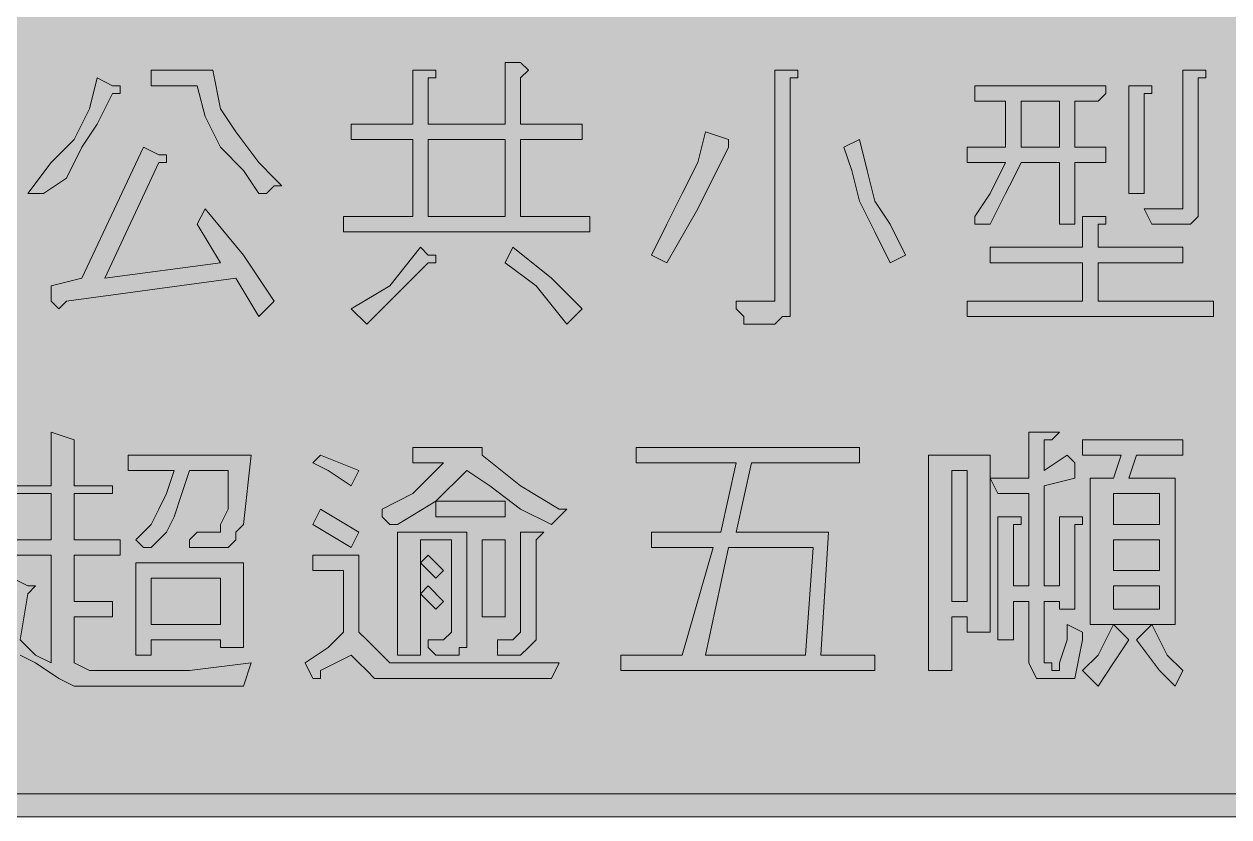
# Model space of a CAD drawing. Header units: metres. Extents: x 6 to 561, y 12 to 260.
# Drawn here: x 171.3 to 359.1, y 12.5 to 136.1 of the extents above; entities that cross this region are included whole.
import ezdxf

# ---------------------------------------------------------------- set-up
doc = ezdxf.new("R2010")
doc.units = ezdxf.units.M
doc.layers.add('FILL_BLACK_000000', color=7, linetype='Continuous', true_color=0x000000)
doc.layers.add('FILL_WHITE_FFFFFF', color=7, linetype='Continuous', true_color=0xffffff)

msp = doc.modelspace()

# ---------------------------------------------------------------- hatches: boundary and pattern name
at = {"layer": 'FILL_BLACK_000000', "true_color": 0x000000}
h = msp.add_hatch(color=7, dxfattribs=at)
h.dxf.hatch_style = 1
h.paths.add_polyline_path([(11.07, 12.48), (8.67, 14.88), (7.88, 15.38), (7.28, 15.99), (6.86, 16.67), (6.57, 17.43), (6.31, 19.1), (6.27, 20.88), (6.27, 251.28), (6.27, 253.68), (6.98, 254.58), (7.47, 255.48), (7.96, 256.38), (8.67, 257.28), (9.17, 258.07), (9.78, 258.67), (10.46, 259.09), (11.22, 259.38), (12.89, 259.64), (14.67, 259.68), (551.07, 259.68), (552.86, 259.52), (554.6, 259.04), (556.22, 258.29), (557.67, 257.28), (558.9, 256.05), (559.85, 254.62), (560.45, 253.02), (560.61, 252.17), (560.67, 251.28), (560.67, 20.88), (560.46, 19.1), (559.92, 17.43), (559.15, 15.99), (558.27, 14.88), (557.37, 14.09), (556.47, 13.49), (555.57, 13.07), (554.67, 12.78), (552.87, 12.52), (551.07, 12.48), (14.67, 12.48), (11.07, 12.48)])
h.paths.add_polyline_path([(553.85, 16.49), (554.46, 16.97), (554.97, 17.58), (555.36, 18.31), (555.65, 19.12), (555.81, 19.98), (555.87, 20.88), (555.87, 251.28), (555.85, 252.18), (555.72, 253.08), (555.36, 253.98), (554.67, 254.88), (554.27, 254.93), (553.96, 255.07), (553.47, 255.48), (552.98, 255.89), (552.67, 256.03), (552.27, 256.08), (14.67, 256.08), (13.77, 255.97), (12.91, 255.67), (12.1, 255.19), (11.37, 254.58), (10.76, 253.85), (10.28, 253.04), (9.98, 252.18), (9.87, 251.28), (9.87, 20.88), (10.06, 19.98), (10.47, 19.08), (10.88, 18.18), (11.07, 17.28), (11.97, 17.09), (12.87, 16.68), (13.77, 16.27), (14.67, 16.08), (552.27, 16.08), (553.11, 16.19), (553.85, 16.49)], flags=16)
h = msp.add_hatch(color=7, dxfattribs=at)
h.dxf.hatch_style = 1
h.paths.add_polyline_path([(259.47, 106.08), (259.47, 103.68), (221.07, 103.68), (221.07, 106.08), (231.87, 106.08), (231.87, 118.08), (222.27, 118.08), (222.27, 120.48), (231.87, 120.48), (231.87, 128.88), (234.27, 128.88), (235.47, 128.88), (235.47, 127.68), (234.27, 127.68), (234.27, 120.48), (246.27, 120.48), (246.27, 130.08), (248.67, 130.08), (249.87, 128.88), (248.67, 127.68), (248.67, 120.48), (258.27, 120.48), (258.27, 118.08), (248.67, 118.08), (248.67, 106.08), (259.47, 106.08)])
h.paths.add_polyline_path([(234.27, 118.08), (234.27, 106.08), (246.27, 106.08), (246.27, 118.08), (234.27, 118.08)], flags=16)
h = msp.add_hatch(color=7, dxfattribs=at)
h.dxf.hatch_style = 1
h.paths.add_polyline_path([(191.07, 128.88), (200.67, 128.88), (201.87, 122.88), (204.27, 119.28), (207.87, 114.48), (210.27, 112.08), (211.47, 110.88), (210.27, 110.88), (209.07, 109.68), (207.87, 109.68), (205.47, 113.28), (201.87, 116.88), (199.47, 121.68), (198.27, 126.48), (191.07, 126.48), (191.07, 128.88)])
h = msp.add_hatch(color=7, dxfattribs=at)
h.dxf.hatch_style = 1
h.paths.add_polyline_path([(282.27, 92.88), (287.07, 92.88), (288.27, 92.88), (288.27, 94.08), (288.27, 128.88), (290.67, 128.88), (291.87, 128.88), (291.87, 127.68), (290.67, 127.68), (290.67, 92.88), (290.67, 91.68), (290.67, 90.48), (289.47, 90.48), (288.27, 89.28), (284.67, 89.28), (283.47, 89.28), (283.47, 90.48), (282.27, 91.68), (282.27, 92.88)])
h = msp.add_hatch(color=7, dxfattribs=at)
h.dxf.hatch_style = 1
h.paths.add_polyline_path([(354.27, 128.88), (355.47, 128.88), (355.47, 127.68), (354.27, 127.68), (354.27, 108.48), (354.27, 107.28), (354.27, 106.08), (353.07, 104.88), (351.87, 104.88), (347.07, 104.88), (345.87, 107.28), (347.07, 107.28), (348.27, 107.28), (349.47, 107.28), (350.67, 107.28), (351.87, 107.28), (351.87, 108.48), (351.87, 128.88), (354.27, 128.88)])
h = msp.add_hatch(color=7, dxfattribs=at)
h.dxf.hatch_style = 1
h.paths.add_polyline_path([(186.27, 126.48), (186.27, 125.28), (185.07, 125.28), (182.67, 120.48), (180.27, 116.88), (177.87, 112.08), (174.27, 109.68), (171.87, 109.68), (175.47, 114.48), (179.07, 118.08), (181.47, 122.88), (182.67, 127.68), (185.07, 126.48), (186.27, 126.48)])
h = msp.add_hatch(color=7, dxfattribs=at)
h.dxf.hatch_style = 1
h.paths.add_polyline_path([(339.87, 116.88), (339.87, 114.48), (335.07, 114.48), (335.07, 106.08), (335.07, 104.88), (332.67, 104.88), (332.67, 106.08), (332.67, 114.48), (331.47, 114.48), (326.67, 114.48), (325.47, 112.08), (324.27, 109.68), (323.07, 107.28), (321.87, 104.88), (320.67, 104.88), (319.47, 104.88), (319.47, 106.08), (321.87, 109.68), (324.27, 114.48), (318.27, 114.48), (318.27, 116.88), (323.07, 116.88), (324.27, 116.88), (324.27, 124.08), (323.07, 124.08), (319.47, 124.08), (319.47, 125.28), (319.47, 126.48), (338.67, 126.48), (339.87, 126.48), (339.87, 125.28), (338.67, 124.08), (335.07, 124.08), (335.07, 116.88), (339.87, 116.88)])
h.paths.add_polyline_path([(331.47, 124.08), (326.67, 124.08), (326.67, 116.88), (331.47, 116.88), (332.67, 116.88), (332.67, 124.08), (331.47, 124.08)], flags=16)
h = msp.add_hatch(color=7, dxfattribs=at)
h.dxf.hatch_style = 1
h.paths.add_polyline_path([(345.87, 109.68), (343.47, 109.68), (343.47, 110.88), (343.47, 125.28), (343.47, 126.48), (345.87, 126.48), (347.07, 126.48), (347.07, 125.28), (345.87, 125.28), (345.87, 110.88), (345.87, 109.68)])
h = msp.add_hatch(color=7, dxfattribs=at)
h.dxf.hatch_style = 1
h.paths.add_polyline_path([(271.47, 98.88), (269.07, 100.08), (271.47, 104.88), (273.87, 109.68), (276.27, 114.48), (277.47, 119.28), (281.07, 118.08), (281.07, 116.88), (276.27, 107.28), (271.47, 98.88)])
h = msp.add_hatch(color=7, dxfattribs=at)
h.dxf.hatch_style = 1
h.paths.add_polyline_path([(193.47, 115.68), (193.47, 114.48), (192.27, 114.48), (183.87, 96.48), (201.87, 98.88), (198.27, 104.88), (199.47, 107.28), (205.47, 100.08), (210.27, 92.88), (207.87, 90.48), (204.27, 96.48), (177.87, 92.88), (176.67, 91.68), (175.47, 92.88), (175.47, 95.28), (180.27, 96.48), (189.87, 116.88), (192.27, 115.68), (193.47, 115.68)])
h = msp.add_hatch(color=7, dxfattribs=at)
h.dxf.hatch_style = 1
h.paths.add_polyline_path([(303.87, 103.68), (301.47, 108.48), (300.27, 113.28), (299.07, 116.88), (301.47, 118.08), (302.67, 113.28), (303.87, 108.48), (306.27, 104.88), (308.67, 100.08), (306.27, 98.88), (303.87, 103.68)])
h = msp.add_hatch(color=7, dxfattribs=at)
h.dxf.hatch_style = 1
h.paths.add_polyline_path([(338.67, 98.88), (338.67, 92.88), (355.47, 92.88), (356.67, 92.88), (356.67, 90.48), (355.47, 90.48), (318.27, 90.48), (318.27, 92.88), (335.07, 92.88), (336.27, 92.88), (336.27, 98.88), (335.07, 98.88), (323.07, 98.88), (321.87, 98.88), (321.87, 101.28), (323.07, 101.28), (335.07, 101.28), (336.27, 101.28), (336.27, 106.08), (338.67, 106.08), (339.87, 106.08), (339.87, 104.88), (338.67, 104.88), (338.67, 101.28), (351.87, 101.28), (351.87, 98.88), (338.67, 98.88)])
h = msp.add_hatch(color=7, dxfattribs=at)
h.dxf.hatch_style = 1
h.paths.add_polyline_path([(235.47, 100.08), (235.47, 98.88), (234.27, 98.88), (229.47, 94.08), (224.67, 89.28), (222.27, 91.68), (228.27, 95.28), (233.07, 101.28), (234.27, 100.08), (235.47, 100.08)])
h = msp.add_hatch(color=7, dxfattribs=at)
h.dxf.hatch_style = 1
h.paths.add_polyline_path([(253.47, 96.48), (258.27, 91.68), (255.87, 89.28), (251.07, 95.28), (246.27, 98.88), (247.47, 101.28), (253.47, 96.48)])
h = msp.add_hatch(color=7, dxfattribs=at)
h.dxf.hatch_style = 1
h.paths.add_polyline_path([(175.47, 62.88), (168.27, 62.88), (168.27, 64.08), (175.47, 64.08), (175.47, 72.48), (179.07, 71.28), (179.07, 70.08), (179.07, 64.08), (185.07, 64.08), (185.07, 62.88), (179.07, 62.88), (179.07, 55.68), (186.27, 55.68), (186.27, 53.28), (179.07, 53.28), (179.07, 46.08), (185.07, 46.08), (185.07, 43.68), (179.07, 43.68), (179.07, 36.48), (181.47, 35.28), (188.67, 35.28), (197.07, 35.28), (206.67, 36.48), (205.47, 32.88), (194.67, 32.88), (182.67, 32.88), (179.07, 32.88), (176.67, 34.08), (173.07, 36.48), (170.67, 37.68), (169.47, 34.08), (169.47, 31.68), (168.27, 31.68), (165.87, 32.88), (167.07, 34.08), (168.27, 37.68), (168.27, 41.28), (169.47, 49.68), (171.87, 48.48), (173.07, 48.48), (171.87, 47.28), (170.67, 40.08), (173.07, 37.68), (175.47, 36.48), (175.47, 53.28), (167.07, 53.28), (167.07, 55.68), (175.47, 55.68), (175.47, 62.88)])
h = msp.add_hatch(color=7, dxfattribs=at)
h.dxf.hatch_style = 1
h.paths.add_polyline_path([(325.47, 65.28), (327.87, 65.28), (327.87, 72.48), (330.27, 72.48), (331.47, 72.48), (332.67, 72.48), (331.47, 71.28), (330.27, 71.28), (330.27, 66.48), (333.87, 68.88), (335.07, 67.68), (335.07, 66.48), (335.07, 65.28), (330.27, 64.08), (330.27, 48.48), (332.67, 48.48), (332.67, 59.28), (335.07, 59.28), (336.27, 59.28), (336.27, 58.08), (335.07, 58.08), (335.07, 44.88), (332.67, 44.88), (332.67, 46.08), (330.27, 46.08), (330.27, 36.48), (331.47, 36.48), (331.47, 35.28), (332.67, 35.28), (332.67, 36.48), (333.87, 40.08), (333.87, 41.28), (333.87, 42.48), (336.27, 41.28), (336.27, 40.08), (335.07, 34.08), (333.87, 34.08), (330.27, 34.08), (329.07, 34.08), (327.87, 36.48), (327.87, 46.08), (325.47, 46.08), (325.47, 40.08), (323.07, 40.08), (323.07, 59.28), (325.47, 59.28), (326.67, 59.28), (326.67, 58.08), (325.47, 58.08), (325.47, 48.48), (327.87, 48.48), (327.87, 62.88), (323.07, 62.88), (321.87, 65.28), (325.47, 65.28)])
h = msp.add_hatch(color=7, dxfattribs=at)
h.dxf.hatch_style = 1
h.paths.add_polyline_path([(242.67, 68.88), (248.67, 64.08), (254.67, 60.48), (255.87, 60.48), (254.67, 59.28), (253.47, 58.08), (248.67, 60.48), (243.87, 64.08), (240.27, 66.48), (235.47, 61.68), (229.47, 58.08), (228.27, 58.08), (227.07, 59.28), (227.07, 60.48), (231.87, 62.88), (236.67, 67.68), (231.87, 67.68), (231.87, 70.08), (242.67, 70.08), (242.67, 68.88)])
h = msp.add_hatch(color=7, dxfattribs=at)
h.dxf.hatch_style = 1
h.paths.add_polyline_path([(282.27, 56.88), (296.67, 56.88), (295.47, 37.68), (303.87, 37.68), (303.87, 35.28), (264.27, 35.28), (264.27, 37.68), (273.87, 37.68), (278.67, 54.48), (269.07, 54.48), (269.07, 56.88), (279.87, 56.88), (282.27, 67.68), (266.67, 67.68), (266.67, 70.08), (301.47, 70.08), (301.47, 67.68), (284.67, 67.68), (282.27, 56.88)])
h.paths.add_polyline_path([(294.27, 54.48), (281.07, 54.48), (277.47, 37.68), (293.07, 37.68), (294.27, 54.48)], flags=16)
h = msp.add_hatch(color=7, dxfattribs=at)
h.dxf.hatch_style = 1
h.paths.add_polyline_path([(341.07, 65.28), (342.27, 68.88), (336.27, 68.88), (336.27, 71.28), (351.87, 71.28), (351.87, 68.88), (344.67, 68.88), (343.47, 65.28), (350.67, 65.28), (350.67, 42.48), (337.47, 42.48), (337.47, 65.28), (341.07, 65.28)])
h.paths.add_polyline_path([(341.07, 48.48), (341.07, 44.88), (348.27, 44.88), (348.27, 48.48), (341.07, 48.48)], flags=16)
h.paths.add_polyline_path([(341.07, 55.68), (341.07, 50.88), (348.27, 50.88), (348.27, 55.68), (341.07, 55.68)], flags=16)
h.paths.add_polyline_path([(348.27, 62.88), (341.07, 62.88), (341.07, 58.08), (348.27, 58.08), (348.27, 62.88)], flags=16)
h = msp.add_hatch(color=7, dxfattribs=at)
h.dxf.hatch_style = 1
h.paths.add_polyline_path([(197.07, 66.48), (195.87, 62.88), (194.67, 59.28), (193.47, 56.88), (191.07, 54.48), (189.87, 54.48), (188.67, 55.68), (191.07, 58.08), (192.27, 60.48), (193.47, 62.88), (194.67, 66.48), (187.47, 66.48), (187.47, 68.88), (206.67, 68.88), (205.47, 58.08), (204.27, 56.88), (204.27, 55.68), (203.07, 54.48), (200.67, 54.48), (197.07, 54.48), (197.07, 55.68), (198.27, 56.88), (200.67, 56.88), (201.87, 56.88), (201.87, 58.08), (203.07, 60.48), (203.07, 66.48), (197.07, 66.48)])
h = msp.add_hatch(color=7, dxfattribs=at)
h.dxf.hatch_style = 1
h.paths.add_polyline_path([(218.67, 66.48), (216.27, 67.68), (217.47, 68.88), (223.47, 66.48), (222.27, 64.08), (218.67, 66.48)])
h = msp.add_hatch(color=7, dxfattribs=at)
h.dxf.hatch_style = 1
h.paths.add_polyline_path([(321.87, 41.28), (318.27, 41.28), (318.27, 43.68), (315.87, 43.68), (315.87, 35.28), (312.27, 35.28), (312.27, 68.88), (321.87, 68.88), (321.87, 41.28)])
h.paths.add_polyline_path([(315.87, 66.48), (315.87, 46.08), (318.27, 46.08), (318.27, 66.48), (315.87, 66.48)], flags=16)
h = msp.add_hatch(color=7, dxfattribs=at)
h.dxf.hatch_style = 1
h.paths.add_polyline_path([(216.27, 58.08), (217.47, 60.48), (223.47, 56.88), (222.27, 54.48), (216.27, 58.08)])
h = msp.add_hatch(color=7, dxfattribs=at)
h.dxf.hatch_style = 1
h.paths.add_polyline_path([(235.47, 61.68), (246.27, 61.68), (246.27, 59.28), (235.47, 59.28), (235.47, 61.68)])
h = msp.add_hatch(color=7, dxfattribs=at)
h.dxf.hatch_style = 1
h.paths.add_polyline_path([(229.47, 37.68), (229.47, 56.88), (240.27, 56.88), (240.27, 40.08), (240.27, 38.88), (239.07, 38.88), (239.07, 37.68), (237.87, 37.68), (235.47, 37.68), (234.27, 38.88), (234.27, 40.08), (235.47, 40.08), (236.67, 40.08), (237.87, 41.28), (237.87, 42.48), (237.87, 55.68), (233.07, 55.68), (233.07, 37.68), (229.47, 37.68)])
h = msp.add_hatch(color=7, dxfattribs=at)
h.dxf.hatch_style = 1
h.paths.add_polyline_path([(251.07, 40.08), (249.87, 38.88), (248.67, 37.68), (246.27, 37.68), (245.07, 37.68), (245.07, 38.88), (245.07, 40.08), (247.47, 40.08), (248.67, 41.28), (248.67, 42.48), (248.67, 56.88), (252.27, 56.88), (251.07, 55.68), (251.07, 41.28), (251.07, 40.08)])
h = msp.add_hatch(color=7, dxfattribs=at)
h.dxf.hatch_style = 1
h.paths.add_polyline_path([(242.67, 43.68), (242.67, 55.68), (246.27, 55.68), (246.27, 54.48), (246.27, 43.68), (242.67, 43.68)])
h = msp.add_hatch(color=7, dxfattribs=at)
h.dxf.hatch_style = 1
h.paths.add_polyline_path([(223.47, 53.28), (223.47, 41.28), (224.67, 40.08), (225.87, 38.88), (227.07, 37.68), (228.27, 36.48), (241.47, 36.48), (253.47, 36.48), (254.67, 36.48), (253.47, 34.08), (236.67, 34.08), (227.07, 34.08), (225.87, 34.08), (224.67, 35.28), (223.47, 36.48), (222.27, 37.68), (217.47, 35.28), (217.47, 34.08), (216.27, 34.08), (215.07, 36.48), (218.67, 38.88), (221.07, 41.28), (221.07, 50.88), (216.27, 50.88), (216.27, 53.28), (223.47, 53.28)])
h = msp.add_hatch(color=7, dxfattribs=at)
h.dxf.hatch_style = 1
h.paths.add_polyline_path([(236.67, 50.88), (235.47, 49.68), (233.07, 52.08), (234.27, 53.28), (236.67, 50.88)])
h = msp.add_hatch(color=7, dxfattribs=at)
h.dxf.hatch_style = 1
h.paths.add_polyline_path([(201.87, 40.08), (191.07, 40.08), (191.07, 37.68), (188.67, 37.68), (188.67, 40.08), (188.67, 52.08), (205.47, 52.08), (205.47, 38.88), (201.87, 38.88), (201.87, 40.08)])
h.paths.add_polyline_path([(191.07, 42.48), (201.87, 42.48), (201.87, 49.68), (191.07, 49.68), (191.07, 42.48)], flags=16)
h = msp.add_hatch(color=7, dxfattribs=at)
h.dxf.hatch_style = 1
h.paths.add_polyline_path([(236.67, 46.08), (235.47, 44.88), (233.07, 47.28), (234.27, 48.48), (236.67, 46.08)])
h = msp.add_hatch(color=7, dxfattribs=at)
h.dxf.hatch_style = 1
h.paths.add_polyline_path([(341.07, 36.48), (338.67, 32.88), (336.27, 35.28), (338.67, 37.68), (341.07, 42.48), (343.47, 40.08), (341.07, 36.48)])
h = msp.add_hatch(color=7, dxfattribs=at)
h.dxf.hatch_style = 1
h.paths.add_polyline_path([(349.47, 37.68), (351.87, 35.28), (350.67, 32.88), (348.27, 35.28), (344.67, 40.08), (347.07, 42.48), (349.47, 37.68)])
at = {"layer": 'FILL_WHITE_FFFFFF', "true_color": 0xffffff}
h = msp.add_hatch(color=7, dxfattribs=at)
h.dxf.hatch_style = 1
h.paths.add_polyline_path([(553.11, 255.97), (553.85, 255.67), (554.46, 255.19), (554.97, 254.58), (555.36, 253.85), (555.65, 253.04), (555.81, 252.18), (555.87, 251.28), (555.87, 20.88), (555.81, 19.98), (555.65, 19.12), (555.36, 18.31), (554.97, 17.58), (554.46, 16.97), (553.85, 16.49), (553.11, 16.19), (552.27, 16.08), (14.67, 16.08), (13.77, 16.27), (12.87, 16.68), (11.97, 17.09), (11.07, 17.28), (11.05, 17.99), (10.92, 18.48), (10.56, 18.97), (9.87, 19.68), (9.87, 20.88), (9.87, 251.28), (10.06, 252.18), (10.47, 253.08), (10.88, 253.98), (11.07, 254.88), (11.97, 255.07), (12.87, 255.48), (13.77, 255.89), (14.67, 256.08), (552.27, 256.08), (553.11, 255.97)])

# ---------------------------------------------------------------- linework, layer by layer
at = {"layer": 'FILL_BLACK_000000', "lineweight": 0, "true_color": 0x000000}
for points in [[(551.07, 12.48), (14.67, 12.48), (11.07, 12.48), (8.67, 14.88), (7.88, 15.38), (7.28, 15.99), (6.86, 16.67), (6.57, 17.43), (6.31, 19.1), (6.27, 20.88), (6.27, 251.28), (6.27, 253.68), (6.98, 254.58), (7.47, 255.48), (7.96, 256.38), (8.67, 257.28), (9.17, 258.07), (9.78, 258.67), (10.46, 259.09), (11.22, 259.38), (12.89, 259.64), (14.67, 259.68), (551.07, 259.68)], [(552.27, 256.08), (14.67, 256.08), (13.77, 255.97), (12.91, 255.67), (12.1, 255.19), (11.37, 254.58), (10.76, 253.85), (10.28, 253.04), (9.98, 252.18), (9.87, 251.28), (9.87, 20.88), (10.06, 19.98), (10.47, 19.08), (10.88, 18.18), (11.07, 17.28), (11.97, 17.09), (12.87, 16.68), (13.77, 16.27), (14.67, 16.08), (552.27, 16.08)], [(168.27, 64.08), (175.47, 64.08), (175.47, 72.48), (179.07, 71.28), (179.07, 70.08), (179.07, 64.08), (185.07, 64.08), (185.07, 62.88), (179.07, 62.88), (179.07, 55.68), (186.27, 55.68), (186.27, 53.28), (179.07, 53.28), (179.07, 46.08), (185.07, 46.08), (185.07, 43.68), (179.07, 43.68), (179.07, 36.48), (181.47, 35.28), (188.67, 35.28), (197.07, 35.28), (206.67, 36.48), (205.47, 32.88), (194.67, 32.88), (182.67, 32.88), (179.07, 32.88), (176.67, 34.08), (173.07, 36.48), (170.67, 37.68)], [(167.07, 55.68), (175.47, 55.68), (175.47, 62.88), (168.27, 62.88)], [(169.47, 49.68), (171.87, 48.48), (173.07, 48.48), (171.87, 47.28), (170.67, 40.08), (173.07, 37.68), (175.47, 36.48), (175.47, 53.28), (167.07, 53.28)]]:
    msp.add_lwpolyline(points, dxfattribs=at)
for points in [[(259.47, 106.08), (259.47, 103.68), (221.07, 103.68), (221.07, 106.08), (231.87, 106.08), (231.87, 118.08), (222.27, 118.08), (222.27, 120.48), (231.87, 120.48), (231.87, 128.88), (234.27, 128.88), (235.47, 128.88), (235.47, 127.68), (234.27, 127.68), (234.27, 120.48), (246.27, 120.48), (246.27, 130.08), (248.67, 130.08), (249.87, 128.88), (248.67, 127.68), (248.67, 120.48), (258.27, 120.48), (258.27, 118.08), (248.67, 118.08), (248.67, 106.08)], [(191.07, 128.88), (200.67, 128.88), (201.87, 122.88), (204.27, 119.28), (207.87, 114.48), (210.27, 112.08), (211.47, 110.88), (210.27, 110.88), (209.07, 109.68), (207.87, 109.68), (205.47, 113.28), (201.87, 116.88), (199.47, 121.68), (198.27, 126.48), (191.07, 126.48)], [(282.27, 92.88), (287.07, 92.88), (288.27, 92.88), (288.27, 94.08), (288.27, 128.88), (290.67, 128.88), (291.87, 128.88), (291.87, 127.68), (290.67, 127.68), (290.67, 92.88), (290.67, 91.68), (290.67, 90.48), (289.47, 90.48), (288.27, 89.28), (284.67, 89.28), (283.47, 89.28), (283.47, 90.48), (282.27, 91.68)], [(354.27, 128.88), (355.47, 128.88), (355.47, 127.68), (354.27, 127.68), (354.27, 108.48), (354.27, 107.28), (354.27, 106.08), (353.07, 104.88), (351.87, 104.88), (347.07, 104.88), (345.87, 107.28), (347.07, 107.28), (348.27, 107.28), (349.47, 107.28), (350.67, 107.28), (351.87, 107.28), (351.87, 108.48), (351.87, 128.88)], [(186.27, 126.48), (186.27, 125.28), (185.07, 125.28), (182.67, 120.48), (180.27, 116.88), (177.87, 112.08), (174.27, 109.68), (171.87, 109.68), (175.47, 114.48), (179.07, 118.08), (181.47, 122.88), (182.67, 127.68), (185.07, 126.48)], [(339.87, 116.88), (339.87, 114.48), (335.07, 114.48), (335.07, 106.08), (335.07, 104.88), (332.67, 104.88), (332.67, 106.08), (332.67, 114.48), (331.47, 114.48), (326.67, 114.48), (325.47, 112.08), (324.27, 109.68), (323.07, 107.28), (321.87, 104.88), (320.67, 104.88), (319.47, 104.88), (319.47, 106.08), (321.87, 109.68), (324.27, 114.48), (318.27, 114.48), (318.27, 116.88), (323.07, 116.88), (324.27, 116.88), (324.27, 124.08), (323.07, 124.08), (319.47, 124.08), (319.47, 125.28), (319.47, 126.48), (338.67, 126.48), (339.87, 126.48), (339.87, 125.28), (338.67, 124.08), (335.07, 124.08), (335.07, 116.88)], [(345.87, 109.68), (343.47, 109.68), (343.47, 110.88), (343.47, 125.28), (343.47, 126.48), (345.87, 126.48), (347.07, 126.48), (347.07, 125.28), (345.87, 125.28), (345.87, 110.88)], [(331.47, 124.08), (326.67, 124.08), (326.67, 116.88), (331.47, 116.88), (332.67, 116.88), (332.67, 124.08)], [(271.47, 98.88), (269.07, 100.08), (271.47, 104.88), (273.87, 109.68), (276.27, 114.48), (277.47, 119.28), (281.07, 118.08), (281.07, 116.88), (276.27, 107.28)], [(193.47, 115.68), (193.47, 114.48), (192.27, 114.48), (183.87, 96.48), (201.87, 98.88), (198.27, 104.88), (199.47, 107.28), (205.47, 100.08), (210.27, 92.88), (207.87, 90.48), (204.27, 96.48), (177.87, 92.88), (176.67, 91.68), (175.47, 92.88), (175.47, 95.28), (180.27, 96.48), (189.87, 116.88), (192.27, 115.68)], [(234.27, 118.08), (234.27, 106.08), (246.27, 106.08), (246.27, 118.08)], [(303.87, 103.68), (301.47, 108.48), (300.27, 113.28), (299.07, 116.88), (301.47, 118.08), (302.67, 113.28), (303.87, 108.48), (306.27, 104.88), (308.67, 100.08), (306.27, 98.88)], [(338.67, 98.88), (338.67, 92.88), (355.47, 92.88), (356.67, 92.88), (356.67, 90.48), (355.47, 90.48), (318.27, 90.48), (318.27, 92.88), (335.07, 92.88), (336.27, 92.88), (336.27, 98.88), (335.07, 98.88), (323.07, 98.88), (321.87, 98.88), (321.87, 101.28), (323.07, 101.28), (335.07, 101.28), (336.27, 101.28), (336.27, 106.08), (338.67, 106.08), (339.87, 106.08), (339.87, 104.88), (338.67, 104.88), (338.67, 101.28), (351.87, 101.28), (351.87, 98.88)], [(235.47, 100.08), (235.47, 98.88), (234.27, 98.88), (229.47, 94.08), (224.67, 89.28), (222.27, 91.68), (228.27, 95.28), (233.07, 101.28), (234.27, 100.08)], [(253.47, 96.48), (258.27, 91.68), (255.87, 89.28), (251.07, 95.28), (246.27, 98.88), (247.47, 101.28)], [(325.47, 65.28), (327.87, 65.28), (327.87, 72.48), (330.27, 72.48), (331.47, 72.48), (332.67, 72.48), (331.47, 71.28), (330.27, 71.28), (330.27, 66.48), (333.87, 68.88), (335.07, 67.68), (335.07, 66.48), (335.07, 65.28), (330.27, 64.08), (330.27, 48.48), (332.67, 48.48), (332.67, 59.28), (335.07, 59.28), (336.27, 59.28), (336.27, 58.08), (335.07, 58.08), (335.07, 44.88), (332.67, 44.88), (332.67, 46.08), (330.27, 46.08), (330.27, 36.48), (331.47, 36.48), (331.47, 35.28), (332.67, 35.28), (332.67, 36.48), (333.87, 40.08), (333.87, 41.28), (333.87, 42.48), (336.27, 41.28), (336.27, 40.08), (335.07, 34.08), (333.87, 34.08), (330.27, 34.08), (329.07, 34.08), (327.87, 36.48), (327.87, 46.08), (325.47, 46.08), (325.47, 40.08), (323.07, 40.08), (323.07, 59.28), (325.47, 59.28), (326.67, 59.28), (326.67, 58.08), (325.47, 58.08), (325.47, 48.48), (327.87, 48.48), (327.87, 62.88), (323.07, 62.88), (321.87, 65.28)], [(242.67, 68.88), (248.67, 64.08), (254.67, 60.48), (255.87, 60.48), (254.67, 59.28), (253.47, 58.08), (248.67, 60.48), (243.87, 64.08), (240.27, 66.48), (235.47, 61.68), (229.47, 58.08), (228.27, 58.08), (227.07, 59.28), (227.07, 60.48), (231.87, 62.88), (236.67, 67.68), (231.87, 67.68), (231.87, 70.08), (242.67, 70.08)], [(282.27, 56.88), (296.67, 56.88), (295.47, 37.68), (303.87, 37.68), (303.87, 35.28), (264.27, 35.28), (264.27, 37.68), (273.87, 37.68), (278.67, 54.48), (269.07, 54.48), (269.07, 56.88), (279.87, 56.88), (282.27, 67.68), (266.67, 67.68), (266.67, 70.08), (301.47, 70.08), (301.47, 67.68), (284.67, 67.68)], [(341.07, 65.28), (342.27, 68.88), (336.27, 68.88), (336.27, 71.28), (351.87, 71.28), (351.87, 68.88), (344.67, 68.88), (343.47, 65.28), (350.67, 65.28), (350.67, 42.48), (337.47, 42.48), (337.47, 65.28)], [(197.07, 66.48), (195.87, 62.88), (194.67, 59.28), (193.47, 56.88), (191.07, 54.48), (189.87, 54.48), (188.67, 55.68), (191.07, 58.08), (192.27, 60.48), (193.47, 62.88), (194.67, 66.48), (187.47, 66.48), (187.47, 68.88), (206.67, 68.88), (205.47, 58.08), (204.27, 56.88), (204.27, 55.68), (203.07, 54.48), (200.67, 54.48), (197.07, 54.48), (197.07, 55.68), (198.27, 56.88), (200.67, 56.88), (201.87, 56.88), (201.87, 58.08), (203.07, 60.48), (203.07, 66.48)], [(218.67, 66.48), (216.27, 67.68), (217.47, 68.88), (223.47, 66.48), (222.27, 64.08)], [(321.87, 41.28), (318.27, 41.28), (318.27, 43.68), (315.87, 43.68), (315.87, 35.28), (312.27, 35.28), (312.27, 68.88), (321.87, 68.88)], [(315.87, 66.48), (315.87, 46.08), (318.27, 46.08), (318.27, 66.48)], [(348.27, 62.88), (341.07, 62.88), (341.07, 58.08), (348.27, 58.08)], [(216.27, 58.08), (217.47, 60.48), (223.47, 56.88), (222.27, 54.48)], [(235.47, 61.68), (246.27, 61.68), (246.27, 59.28), (235.47, 59.28)], [(229.47, 37.68), (229.47, 56.88), (240.27, 56.88), (240.27, 40.08), (240.27, 38.88), (239.07, 38.88), (239.07, 37.68), (237.87, 37.68), (235.47, 37.68), (234.27, 38.88), (234.27, 40.08), (235.47, 40.08), (236.67, 40.08), (237.87, 41.28), (237.87, 42.48), (237.87, 55.68), (233.07, 55.68), (233.07, 37.68)], [(251.07, 40.08), (249.87, 38.88), (248.67, 37.68), (246.27, 37.68), (245.07, 37.68), (245.07, 38.88), (245.07, 40.08), (247.47, 40.08), (248.67, 41.28), (248.67, 42.48), (248.67, 56.88), (252.27, 56.88), (251.07, 55.68), (251.07, 41.28)], [(242.67, 43.68), (242.67, 55.68), (246.27, 55.68), (246.27, 54.48), (246.27, 43.68)], [(294.27, 54.48), (281.07, 54.48), (277.47, 37.68), (293.07, 37.68)], [(341.07, 55.68), (341.07, 50.88), (348.27, 50.88), (348.27, 55.68)], [(223.47, 53.28), (223.47, 41.28), (224.67, 40.08), (225.87, 38.88), (227.07, 37.68), (228.27, 36.48), (241.47, 36.48), (253.47, 36.48), (254.67, 36.48), (253.47, 34.08), (236.67, 34.08), (227.07, 34.08), (225.87, 34.08), (224.67, 35.28), (223.47, 36.48), (222.27, 37.68), (217.47, 35.28), (217.47, 34.08), (216.27, 34.08), (215.07, 36.48), (218.67, 38.88), (221.07, 41.28), (221.07, 50.88), (216.27, 50.88), (216.27, 53.28)], [(236.67, 50.88), (235.47, 49.68), (233.07, 52.08), (234.27, 53.28)], [(201.87, 40.08), (191.07, 40.08), (191.07, 37.68), (188.67, 37.68), (188.67, 40.08), (188.67, 52.08), (205.47, 52.08), (205.47, 38.88), (201.87, 38.88)], [(191.07, 42.48), (201.87, 42.48), (201.87, 49.68), (191.07, 49.68)], [(236.67, 46.08), (235.47, 44.88), (233.07, 47.28), (234.27, 48.48)], [(341.07, 48.48), (341.07, 44.88), (348.27, 44.88), (348.27, 48.48)], [(341.07, 36.48), (338.67, 32.88), (336.27, 35.28), (338.67, 37.68), (341.07, 42.48), (343.47, 40.08)], [(349.47, 37.68), (351.87, 35.28), (350.67, 32.88), (348.27, 35.28), (344.67, 40.08), (347.07, 42.48)]]:
    msp.add_lwpolyline(points, close=True, dxfattribs=at)
at = {"layer": 'FILL_WHITE_FFFFFF', "lineweight": 0, "true_color": 0xffffff}
msp.add_lwpolyline([(552.27, 16.08), (14.67, 16.08), (13.77, 16.27), (12.87, 16.68), (11.97, 17.09), (11.07, 17.28), (11.05, 17.99), (10.92, 18.48), (10.56, 18.97), (9.87, 19.68), (9.87, 20.88), (9.87, 251.28), (10.06, 252.18), (10.47, 253.08), (10.88, 253.98), (11.07, 254.88), (11.97, 255.07), (12.87, 255.48), (13.77, 255.89), (14.67, 256.08), (552.27, 256.08)], dxfattribs=at)

doc.saveas('drawing.dxf')
